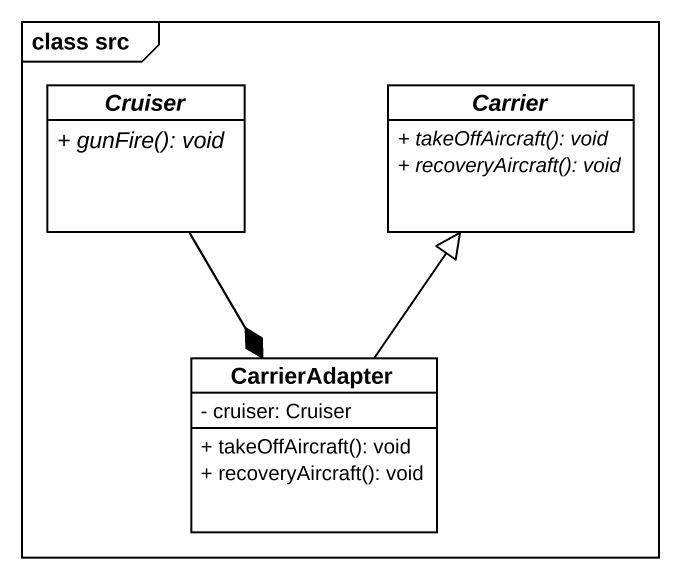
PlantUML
@startuml
mainframe class src
hide circle
hide empty members
skinparam classAttributeIconSize 0
abstract class Cruiser {
  {abstract} + gunFire(): void
}
abstract class Carrier {
  {abstract} + takeOffAircraft(): void
  {abstract} + recoveryAircraft(): void
}
class CarrierAdapter {
  - cruiser: Cruiser
  + takeOffAircraft(): void
  + recoveryAircraft(): void
}
Cruiser --* CarrierAdapter
CarrierAdapter -up-|> Carrier
@enduml
